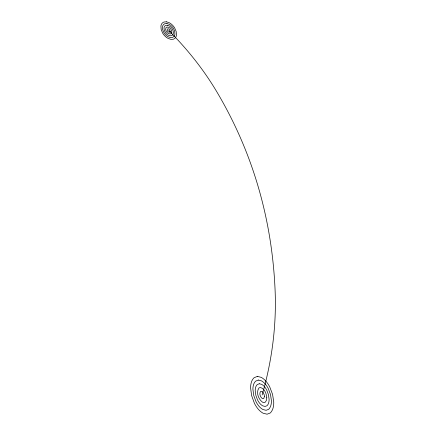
<?xml version="1.0" encoding="UTF-8"?>
<svg xmlns="http://www.w3.org/2000/svg" width="436" height="436" viewBox="0 0 436 436"><rect width="100%" height="100%" fill="white"/><g stroke="black" fill="none" stroke-linecap="round" stroke-linejoin="round"><path stroke-width="0.65" d="M168.699 30.487A525.778 351.629 -4.1 0 1 216.588 91.435A1738.027 844.859 -21.3 0 1 275.078 289.864A596.748 424.173 -11.9 0 1 262.15 394.972M266.778 397.785L266.5 400.161L265.382 402.112L264.107 402.586L262.505 402.183C258.39 399.196 255.894 392.531 258.891 388.024L260.227 387.462C264.728 388.394 266.407 393.73 266.778 397.785M264.467 396.379L263.764 398.531L262.33 398.564C260.27 397.071 259.028 393.746 260.521 391.49L261.976 391.408L262.946 392.22L264.243 394.847L264.467 396.379M171.811 32.248L171.457 33.245L170.541 33.959C167.5 34.34 164.666 30.525 165.947 27.735L166.814 27.076C169.599 26.623 171.898 29.653 171.811 32.248M170.253 31.365L169.615 32.22C168.094 32.406 166.683 30.504 167.32 29.108L168.247 28.732L169.435 29.381L170.253 31.365M259.273 383.74L257.278 384.579A9.003 7.308 45.8 0 0 255.681 387.255A14.126 11.429 46.2 0 0 255.224 390.765L255.85 395.348L257.523 399.91A14.181 11.478 46.6 0 0 259.747 403.338A9.091 7.39 46.8 0 0 262.685 405.829L265.093 406.434L267.012 405.709A9.663 7.897 46.7 0 0 268.685 402.766A14.23 11.668 46.3 0 0 269.094 399.185L268.413 394.596L266.723 390.106A14.181 11.619 45.9 0 0 264.516 386.765A9.014 7.358 45.7 0 0 261.633 384.345L259.273 383.74M258.325 380.045L255.67 381.151A11.985 9.717 45.6 0 0 253.539 384.694A18.813 15.184 46.2 0 0 252.918 389.364L253.741 395.479L255.965 401.572A18.912 15.271 46.7 0 0 258.93 406.167A12.137 9.859 47 0 0 262.864 409.497L266.085 410.303L268.647 409.328A12.911 10.562 46.8 0 0 270.87 405.382A18.999 15.614 46.3 0 0 271.41 400.591L270.494 394.476L268.227 388.498A18.906 15.527 45.7 0 0 265.295 384.062A12.006 9.799 45.4 0 0 261.464 380.851L258.325 380.045M257.382 376.372L254.068 377.745A14.955 12.115 45.5 0 0 251.403 382.143A23.495 18.917 46.2 0 0 250.613 387.969L251.621 395.605L254.395 403.24A23.642 19.053 46.8 0 0 258.112 409.006A15.195 12.333 47.2 0 0 263.044 413.192L267.083 414.2L270.293 412.968A16.165 13.244 47 0 0 273.072 408.003A23.784 19.593 46.4 0 0 273.732 402.003L272.565 394.351L269.731 386.901A23.631 19.451 45.6 0 0 266.069 381.375A14.988 12.241 45.2 0 0 261.295 377.38L257.382 376.372M167.353 25.25L165.876 25.381A6 3.488 20.8 0 0 164.574 26.362A9.396 5.461 21 0 0 164.029 27.839L164.192 29.904L165.097 32.079A9.412 5.483 21 0 0 166.459 33.823A6.028 3.521 20.9 0 0 168.389 35.245L170.056 35.79L171.468 35.703A6.415 3.75 20.7 0 0 172.847 34.635A9.467 5.526 20.5 0 0 173.37 33.131L173.185 31.06L172.264 28.907A9.45 5.505 20.5 0 0 170.907 27.19A6.017 3.499 20.6 0 0 168.999 25.795L167.353 25.25M166.912 23.522L164.944 23.697A7.995 4.638 20.8 0 0 163.206 24.994A12.513 7.27 21 0 0 162.475 26.961L162.683 29.713L163.887 32.613A12.54 7.308 21.1 0 0 165.707 34.945A8.039 4.698 20.9 0 0 168.285 36.847L170.514 37.572L172.394 37.458A8.562 5.009 20.7 0 0 174.231 36.019A12.639 7.385 20.5 0 0 174.929 34.013L174.673 31.25L173.446 28.384A12.611 7.347 20.4 0 0 171.637 26.1A8.017 4.66 20.6 0 0 169.103 24.242L166.912 23.522M166.47 21.8L164.018 22.013A9.984 5.788 20.8 0 0 161.843 23.631A15.62 9.069 21.1 0 0 160.922 26.078L161.173 29.517L162.677 33.147A15.669 9.129 21.1 0 0 164.95 36.074A10.055 5.881 21 0 0 168.182 38.455L170.972 39.365L173.332 39.218A10.715 6.273 20.6 0 0 175.626 37.414A15.821 9.249 20.4 0 0 176.487 34.902L176.16 31.447L174.623 27.866A15.772 9.189 20.4 0 0 172.362 25.015A10.017 5.815 20.6 0 0 169.201 22.699L166.47 21.8"/></g></svg>
